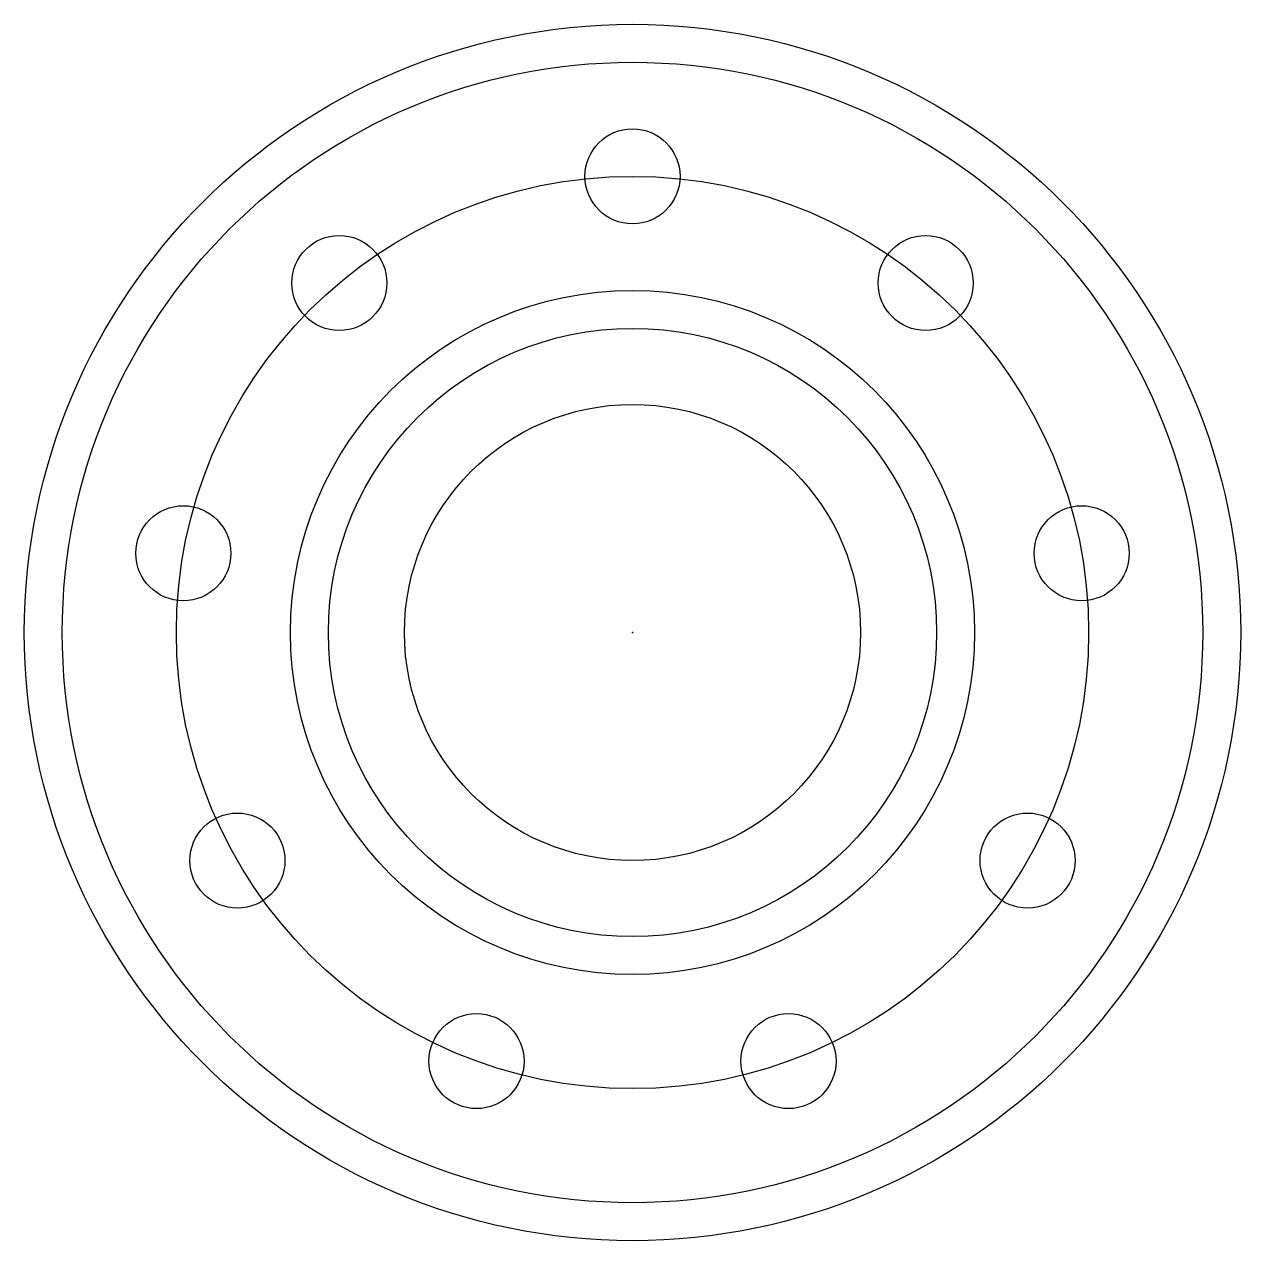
# Model space of a CAD drawing. Header units: centimetres. Extents: x -5.1 to 5.1, y -5.1 to 5.1.
import ezdxf

# ---------------------------------------------------------------- set-up
doc = ezdxf.new("R2010")
doc.units = ezdxf.units.CM
doc.header["$MEASUREMENT"] = 0
for name, color, linetype in [('Wheel Spacer v13_Base Sketch', 7, 'Continuous'), ('Wheel Spacer v13_Spacer 0.75in', 7, 'Continuous'), ('Wheel Spacer v13_Spacer 1in', 7, 'Continuous')]:
    doc.layers.add(name, color=color, linetype=linetype)

msp = doc.modelspace()

# ---------------------------------------------------------------- linework, layer by layer
at = {"layer": 'Wheel Spacer v13_Base Sketch'}
for centre, radius in [((0, 0), 5.08), ((0, 3.81), 0.397), ((0, 0), 3.81), ((-2.449, 2.919), 0.397), ((2.449, 2.919), 0.397), ((0, 0), 2.54), ((0, 0), 1.905), ((-3.752, 0.662), 0.397), ((3.752, 0.662), 0.397), ((-3.3, -1.905), 0.397), ((3.3, -1.905), 0.397), ((-1.303, -3.58), 0.397), ((1.303, -3.58), 0.397)]:
    msp.add_circle(centre, radius, dxfattribs=at)
msp.add_point((0, 0), dxfattribs=at)
at = {"layer": 'Wheel Spacer v13_Spacer 0.75in'}
for centre, radius in [((0, 0), 4.763), ((0, 3.81), 0.397), ((-2.449, 2.919), 0.397), ((2.449, 2.919), 0.397), ((0, 0), 2.857), ((-3.752, 0.662), 0.397), ((3.752, 0.662), 0.397), ((-3.3, -1.905), 0.397), ((3.3, -1.905), 0.397), ((-1.303, -3.58), 0.397), ((1.303, -3.58), 0.397)]:
    msp.add_circle(centre, radius, dxfattribs=at)
msp.add_point((0, 0), dxfattribs=at)
msp.add_point((0, 0), dxfattribs=at)
msp.add_point((0, 0), dxfattribs=at)
at = {"layer": 'Wheel Spacer v13_Spacer 1in'}
for centre, radius in [((0, 0), 5.08), ((0, 3.81), 0.397), ((-2.449, 2.919), 0.397), ((2.449, 2.919), 0.397), ((0, 0), 2.54), ((-3.752, 0.662), 0.397), ((3.752, 0.662), 0.397), ((-3.3, -1.905), 0.397), ((3.3, -1.905), 0.397), ((-1.303, -3.58), 0.397), ((1.303, -3.58), 0.397)]:
    msp.add_circle(centre, radius, dxfattribs=at)
msp.add_point((0, 0), dxfattribs=at)
msp.add_point((0, 0), dxfattribs=at)

doc.saveas('drawing.dxf')
